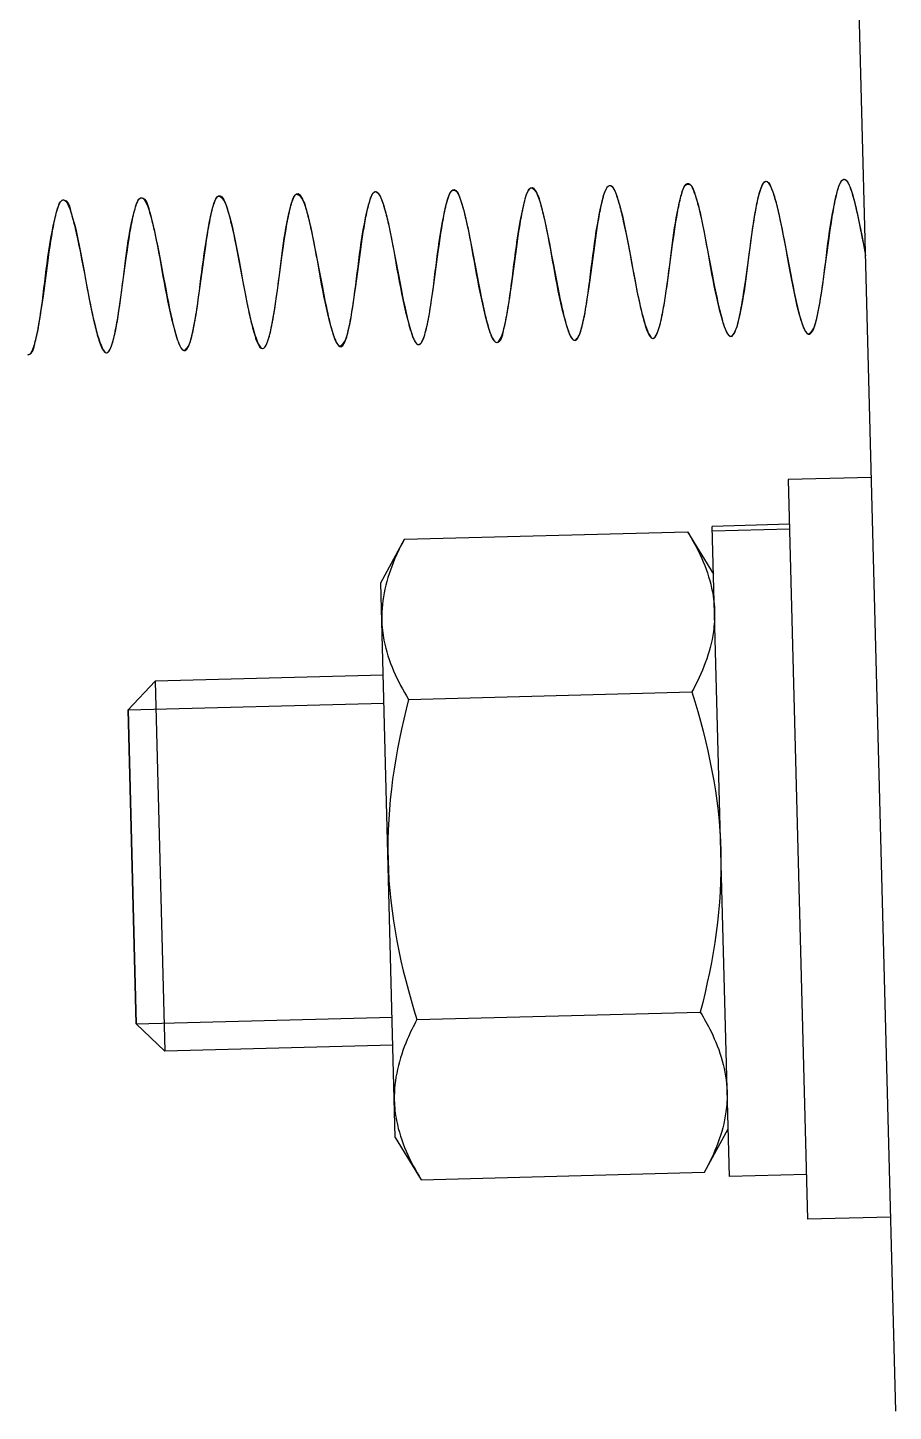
# Model space of a CAD drawing. Extents: x 59521 to 184406, y -1257 to 56672.
# Drawn here: x 86244.51 to 86272.59, y 15606.2 to 15651.09 of the extents above; entities that cross this region are included whole.
import ezdxf

# ---------------------------------------------------------------- set-up
doc = ezdxf.new("R2010")
doc.units = 0
doc.header["$MEASUREMENT"] = 0
doc.layers.get('0').update_dxf_attribs({"linetype": 'CONTINUOUS'})
doc.layers.add('00_BUW_DATUM', color=7, linetype='CONTINUOUS')

# ---------------------------------------------------------------- blocks, each defined once
blk = doc.blocks.new('rt666')
at = {"color": 87, "linetype": 'Continuous'}
for p, q in [((-819.314, 3.673), (-822.586, 128.631)), ((-828.685, 43.37), (-828.667, 43.395)), ((-830.702, 42.289), (-830.668, 42.134)), ((-829, 42.055), (-828.976, 42.207)), ((-828.184, 42.424), (-828.154, 42.287)), ((-828.154, 42.287), (-828.124, 42.148)), ((-826.469, 42.111), (-826.446, 42.264)), ((-825.64, 42.437), (-825.606, 42.284)), ((-825.606, 42.284), (-825.573, 42.126)), ((-823.95, 42.093), (-823.925, 42.256)), ((-823.103, 42.482), (-823.072, 42.339)), ((-823.072, 42.339), (-823.041, 42.192)), ((-821.415, 42.176), (-821.39, 42.341)), ((-820.57, 42.546), (-820.535, 42.385)), ((-820.535, 42.385), (-820.5, 42.218)), ((-820.5, 42.218), (-820.465, 42.044)), ((-845.88, 41.817), (-845.846, 41.655)), ((-843.337, 41.835), (-843.303, 41.672)), ((-840.791, 41.84), (-840.753, 41.653)), ((-839.15, 41.659), (-839.122, 41.841)), ((-838.246, 41.843), (-838.212, 41.679)), ((-836.645, 41.538), (-836.611, 41.772)), ((-836.611, 41.772), (-836.588, 41.923)), ((-835.773, 42.186), (-835.739, 42.03)), ((-835.739, 42.03), (-835.705, 41.869)), ((-835.705, 41.869), (-835.671, 41.702)), ((-834.095, 41.728), (-834.069, 41.896)), ((-833.226, 42.186), (-833.19, 42.021)), ((-833.19, 42.021), (-833.155, 41.852)), ((-833.155, 41.852), (-833.12, 41.676)), ((-831.586, 41.628), (-831.562, 41.792)), ((-831.562, 41.792), (-831.538, 41.953)), ((-831.538, 41.953), (-831.514, 42.112)), ((-830.668, 42.134), (-830.634, 41.975)), ((-830.634, 41.975), (-830.601, 41.811)), ((-830.601, 41.811), (-830.551, 41.556)), ((-829.047, 41.74), (-829.024, 41.9)), ((-829.024, 41.9), (-829, 42.055)), ((-828.124, 42.148), (-828.095, 42.007)), ((-828.095, 42.007), (-828.066, 41.864)), ((-828.066, 41.864), (-828.022, 41.642)), ((-826.554, 41.525), (-826.517, 41.787)), ((-826.517, 41.787), (-826.493, 41.952)), ((-826.493, 41.952), (-826.469, 42.111)), ((-825.573, 42.126), (-825.541, 41.965)), ((-825.541, 41.965), (-825.508, 41.799)), ((-825.508, 41.799), (-825.441, 41.454)), ((-824.011, 41.668), (-823.974, 41.927)), ((-823.974, 41.927), (-823.95, 42.093)), ((-823.041, 42.192), (-823.01, 42.042)), ((-821.478, 41.737), (-821.441, 42.003)), ((-821.441, 42.003), (-821.415, 42.176)), ((-820.465, 42.044), (-820.412, 41.773)), ((-820.412, 41.773), (-820.357, 41.487)), ((-846.773, 41.286), (-846.747, 41.463)), ((-846.747, 41.463), (-846.721, 41.634)), ((-845.846, 41.655), (-845.811, 41.486)), ((-845.811, 41.486), (-845.776, 41.311)), ((-845.776, 41.311), (-845.724, 41.046)), ((-844.279, 41.082), (-844.24, 41.357)), ((-844.24, 41.357), (-844.214, 41.538)), ((-844.214, 41.538), (-844.187, 41.714)), ((-843.303, 41.672), (-843.268, 41.503)), ((-843.268, 41.503), (-843.234, 41.329)), ((-843.234, 41.329), (-843.181, 41.056)), ((-841.741, 41.183), (-841.7, 41.476)), ((-841.7, 41.476), (-841.672, 41.663)), ((-840.753, 41.653), (-840.714, 41.462)), ((-840.714, 41.462), (-840.658, 41.173)), ((-839.217, 41.19), (-839.177, 41.474)), ((-839.177, 41.474), (-839.15, 41.659)), ((-838.212, 41.679), (-838.178, 41.51)), ((-838.178, 41.51), (-838.127, 41.248)), ((-836.679, 41.294), (-836.645, 41.538)), ((-835.671, 41.702), (-835.618, 41.434)), ((-835.618, 41.434), (-835.543, 41.044)), ((-834.157, 41.288), (-834.12, 41.556)), ((-834.12, 41.556), (-834.095, 41.728)), ((-833.12, 41.676), (-833.067, 41.404)), ((-831.773, 40.264), (-831.622, 41.373)), ((-831.622, 41.373), (-831.586, 41.628)), ((-830.551, 41.556), (-830.479, 41.184)), ((-829.232, 40.384), (-829.081, 41.494)), ((-829.081, 41.494), (-829.047, 41.74)), ((-828.022, 41.642), (-827.948, 41.255)), ((-826.701, 40.446), (-826.554, 41.525)), ((-825.441, 41.454), (-825.273, 40.568)), ((-824.185, 40.393), (-824.011, 41.668)), ((-821.647, 40.503), (-821.478, 41.737)), ((-820.357, 41.487), (-820.295, 41.161)), ((-846.967, 39.866), (-846.812, 41.008)), ((-846.812, 41.008), (-846.773, 41.286)), ((-844.429, 39.979), (-844.279, 41.082)), ((-841.91, 39.944), (-841.741, 41.183)), ((-840.658, 41.173), (-840.485, 40.26)), ((-839.373, 40.041), (-839.217, 41.19)), ((-836.831, 40.179), (-836.679, 41.294)), ((-835.543, 41.044), (-835.449, 40.546)), ((-834.3, 40.234), (-834.157, 41.288)), ((-835.449, 40.546), (-835.362, 40.093)), ((-826.737, 40.191), (-826.701, 40.446)), ((-825.273, 40.568), (-825.213, 40.257)), ((-822.723, 40.543), (-822.686, 40.355)), ((-821.687, 40.218), (-821.647, 40.503)), ((-845.536, 40.053), (-845.478, 39.753)), ((-844.466, 39.717), (-844.429, 39.979)), ((-843.008, 40.141), (-842.948, 39.833)), ((-840.485, 40.26), (-840.422, 39.932)), ((-839.411, 39.775), (-839.373, 40.041)), ((-837.927, 40.192), (-837.87, 39.899)), ((-836.869, 39.91), (-836.831, 40.179)), ((-835.362, 40.093), (-835.313, 39.84)), ((-834.342, 39.936), (-834.3, 40.234)), ((-832.852, 40.275), (-832.798, 39.997)), ((-832.798, 39.997), (-832.762, 39.817)), ((-831.839, 39.802), (-831.812, 39.983)), ((-831.812, 39.983), (-831.773, 40.264)), ((-830.323, 40.356), (-830.269, 40.077)), ((-830.269, 40.077), (-830.233, 39.901)), ((-829.304, 39.886), (-829.275, 40.083)), ((-829.275, 40.083), (-829.232, 40.384)), ((-827.775, 40.344), (-827.725, 40.088)), ((-827.725, 40.088), (-827.691, 39.919)), ((-826.786, 39.864), (-826.761, 40.026)), ((-826.761, 40.026), (-826.737, 40.191)), ((-825.153, 39.962), (-825.114, 39.775)), ((-824.242, 40.002), (-824.214, 40.194)), ((-824.214, 40.194), (-824.185, 40.393)), ((-822.686, 40.355), (-822.648, 40.164)), ((-822.648, 40.164), (-822.609, 39.97)), ((-822.609, 39.97), (-822.568, 39.777)), ((-821.714, 40.036), (-821.687, 40.218)), ((-847.036, 39.395), (-847.008, 39.578)), ((-847.008, 39.578), (-846.967, 39.866)), ((-845.478, 39.753), (-845.435, 39.536)), ((-845.435, 39.536), (-845.406, 39.396)), ((-844.515, 39.385), (-844.49, 39.548)), ((-844.49, 39.548), (-844.466, 39.717)), ((-842.948, 39.833), (-842.909, 39.636)), ((-842.909, 39.636), (-842.87, 39.445)), ((-841.971, 39.528), (-841.94, 39.731)), ((-841.94, 39.731), (-841.91, 39.944)), ((-840.422, 39.932), (-840.375, 39.696)), ((-840.375, 39.696), (-840.344, 39.544)), ((-840.344, 39.544), (-840.313, 39.397)), ((-839.462, 39.439), (-839.436, 39.605)), ((-839.436, 39.605), (-839.411, 39.775)), ((-837.87, 39.899), (-837.833, 39.713)), ((-837.833, 39.713), (-837.796, 39.536)), ((-837.796, 39.536), (-837.76, 39.368)), ((-836.919, 39.571), (-836.894, 39.738)), ((-836.894, 39.738), (-836.869, 39.91)), ((-835.313, 39.84), (-835.279, 39.676)), ((-835.279, 39.676), (-835.246, 39.518)), ((-835.246, 39.518), (-835.214, 39.368)), ((-834.371, 39.74), (-834.342, 39.936)), ((-832.762, 39.817), (-832.726, 39.642)), ((-832.726, 39.642), (-832.69, 39.476)), ((-830.233, 39.901), (-830.198, 39.731)), ((-830.198, 39.731), (-830.163, 39.566)), ((-827.691, 39.919), (-827.656, 39.753)), ((-827.656, 39.753), (-827.621, 39.591)), ((-826.81, 39.71), (-826.786, 39.864)), ((-845.406, 39.396), (-845.377, 39.258)), ((-845.377, 39.258), (-845.347, 39.121)), ((-842.87, 39.445), (-842.831, 39.261)), ((-832.307, 38.365), (-832.289, 38.355)), ((-835.944, 27.552), (-843.342, 27.358)), ((-844.218, 26.435), (-835.921, 26.652)), ((-843.951, 16.239), (-844.218, 26.435)), ((-843.951, 16.239), (-835.654, 16.456)), ((-835.63, 15.556), (-843.028, 15.362))]:
    blk.add_line(p, q, dxfattribs=at)
for points in [[(-823.925, 42.256), (-823.899, 42.414), (-823.887, 42.491), (-823.874, 42.567), (-823.86, 42.642), (-823.847, 42.715), (-823.833, 42.786), (-823.82, 42.856), (-823.806, 42.924), (-823.791, 42.99), (-823.776, 43.056), (-823.76, 43.12), (-823.743, 43.184), (-823.726, 43.246), (-823.707, 43.304), (-823.688, 43.361), (-823.666, 43.415), (-823.641, 43.469), (-823.609, 43.52), (-823.572, 43.559), (-823.526, 43.577), (-823.478, 43.561), (-823.439, 43.523), (-823.405, 43.473), (-823.377, 43.42), (-823.353, 43.368), (-823.332, 43.316), (-823.312, 43.263), (-823.292, 43.204), (-823.272, 43.142), (-823.252, 43.079), (-823.234, 43.016), (-823.216, 42.952), (-823.199, 42.887), (-823.183, 42.822), (-823.166, 42.756), (-823.15, 42.69), (-823.134, 42.622), (-823.119, 42.553), (-823.103, 42.482)], [(-821.39, 42.341), (-821.365, 42.497), (-821.352, 42.573), (-821.339, 42.649), (-821.325, 42.726), (-821.311, 42.803), (-821.295, 42.881), (-821.279, 42.96), (-821.262, 43.039), (-821.244, 43.118), (-821.225, 43.197), (-821.204, 43.274), (-821.182, 43.347), (-821.159, 43.418), (-821.133, 43.484), (-821.102, 43.547)], [(-821.102, 43.547), (-821.067, 43.599), (-821.025, 43.634), (-820.977, 43.641), (-820.93, 43.614), (-820.892, 43.569), (-820.858, 43.514), (-820.828, 43.451), (-820.801, 43.386), (-820.776, 43.32), (-820.753, 43.253), (-820.733, 43.188), (-820.714, 43.123)], [(-841.318, 43.076), (-841.28, 43.105), (-841.23, 43.108), (-841.182, 43.076), (-841.145, 43.03), (-841.114, 42.975), (-841.086, 42.916), (-841.06, 42.854), (-841.036, 42.789), (-841.014, 42.723), (-840.992, 42.655), (-840.972, 42.585), (-840.951, 42.512), (-840.931, 42.436), (-840.911, 42.358), (-840.891, 42.277), (-840.871, 42.194), (-840.851, 42.109), (-840.831, 42.021), (-840.811, 41.931), (-840.791, 41.84)], [(-839.122, 41.841), (-839.094, 42.019), (-839.08, 42.106), (-839.065, 42.191), (-839.05, 42.275), (-839.034, 42.357), (-839.019, 42.437), (-839.003, 42.514), (-838.986, 42.59), (-838.97, 42.662), (-838.952, 42.732), (-838.934, 42.799), (-838.916, 42.863), (-838.897, 42.922), (-838.876, 42.98), (-838.853, 43.035), (-838.826, 43.089), (-838.792, 43.137)], [(-838.792, 43.137), (-838.752, 43.17), (-838.704, 43.176), (-838.657, 43.148), (-838.62, 43.104), (-838.588, 43.052), (-838.56, 42.998), (-838.537, 42.943), (-838.515, 42.888), (-838.495, 42.832), (-838.475, 42.771), (-838.455, 42.707), (-838.436, 42.642), (-838.417, 42.576), (-838.4, 42.51), (-838.382, 42.442), (-838.365, 42.373), (-838.348, 42.302), (-838.331, 42.229), (-838.314, 42.155), (-838.297, 42.079)], [(-836.588, 41.923), (-836.564, 42.071), (-836.552, 42.144), (-836.539, 42.216), (-836.527, 42.288), (-836.514, 42.358), (-836.501, 42.427), (-836.488, 42.494), (-836.475, 42.56), (-836.461, 42.624), (-836.447, 42.687), (-836.432, 42.75), (-836.416, 42.812), (-836.399, 42.873), (-836.381, 42.933), (-836.363, 42.991), (-836.344, 43.043), (-836.322, 43.095), (-836.297, 43.146), (-836.267, 43.193), (-836.234, 43.227)], [(-836.234, 43.227), (-836.227, 43.232), (-836.184, 43.245), (-836.141, 43.229), (-836.101, 43.189), (-836.069, 43.141), (-836.041, 43.09), (-836.017, 43.038), (-835.995, 42.986), (-835.975, 42.931), (-835.955, 42.875), (-835.935, 42.814), (-835.916, 42.751), (-835.897, 42.687), (-835.879, 42.621), (-835.861, 42.552), (-835.843, 42.482), (-835.825, 42.41), (-835.808, 42.337), (-835.79, 42.262), (-835.773, 42.186)], [(-834.069, 41.896), (-834.044, 42.06), (-834.031, 42.142), (-834.017, 42.222), (-834.003, 42.301), (-833.989, 42.38), (-833.975, 42.458), (-833.96, 42.535), (-833.945, 42.61), (-833.93, 42.683), (-833.914, 42.754), (-833.897, 42.824), (-833.88, 42.894), (-833.861, 42.963), (-833.84, 43.03), (-833.817, 43.096), (-833.793, 43.156), (-833.765, 43.213), (-833.74, 43.251)], [(-833.74, 43.251), (-833.729, 43.265), (-833.688, 43.301), (-833.638, 43.308), (-833.59, 43.279), (-833.551, 43.234), (-833.519, 43.18), (-833.492, 43.124), (-833.468, 43.067), (-833.445, 43.005), (-833.422, 42.94), (-833.401, 42.872), (-833.38, 42.802), (-833.359, 42.73), (-833.339, 42.657), (-833.319, 42.581), (-833.3, 42.504), (-833.281, 42.426), (-833.262, 42.347), (-833.244, 42.267), (-833.226, 42.186)], [(-831.514, 42.112), (-831.488, 42.27), (-831.474, 42.348), (-831.461, 42.426), (-831.446, 42.503), (-831.432, 42.58), (-831.417, 42.656), (-831.401, 42.731), (-831.385, 42.804), (-831.369, 42.874), (-831.352, 42.944), (-831.333, 43.012), (-831.313, 43.079), (-831.291, 43.146), (-831.266, 43.21), (-831.238, 43.268), (-831.205, 43.32), (-831.182, 43.347)], [(-831.182, 43.347), (-831.162, 43.362), (-831.116, 43.375), (-831.071, 43.357), (-831.031, 43.316), (-830.997, 43.265), (-830.969, 43.211), (-830.944, 43.153), (-830.922, 43.097), (-830.902, 43.041), (-830.883, 42.984), (-830.864, 42.923), (-830.844, 42.859), (-830.826, 42.793), (-830.807, 42.725), (-830.789, 42.656), (-830.771, 42.585), (-830.754, 42.513), (-830.736, 42.44), (-830.719, 42.365), (-830.702, 42.289)], [(-828.976, 42.207), (-828.952, 42.357), (-828.939, 42.432), (-828.926, 42.507), (-828.912, 42.581), (-828.898, 42.655), (-828.884, 42.728), (-828.868, 42.801), (-828.853, 42.872), (-828.836, 42.942), (-828.819, 43.009), (-828.802, 43.074), (-828.783, 43.137), (-828.762, 43.2), (-828.739, 43.261), (-828.713, 43.32), (-828.685, 43.37)], [(-828.667, 43.395), (-828.646, 43.419), (-828.604, 43.443), (-828.561, 43.437), (-828.519, 43.406), (-828.486, 43.363), (-828.458, 43.316), (-828.434, 43.268), (-828.413, 43.219), (-828.391, 43.165), (-828.37, 43.108), (-828.35, 43.05), (-828.331, 42.991), (-828.314, 42.932), (-828.296, 42.872), (-828.279, 42.811), (-828.263, 42.75), (-828.247, 42.687), (-828.231, 42.623), (-828.215, 42.557), (-828.2, 42.491), (-828.184, 42.424)], [(-826.446, 42.264), (-826.421, 42.412), (-826.409, 42.484), (-826.397, 42.555), (-826.384, 42.625), (-826.371, 42.694), (-826.358, 42.762), (-826.344, 42.83), (-826.33, 42.896), (-826.315, 42.962), (-826.299, 43.027), (-826.283, 43.09), (-826.267, 43.151), (-826.249, 43.209), (-826.231, 43.265), (-826.21, 43.321), (-826.186, 43.376), (-826.158, 43.429), (-826.148, 43.445)], [(-826.148, 43.445), (-826.122, 43.477), (-826.082, 43.505), (-826.038, 43.508), (-825.994, 43.481), (-825.956, 43.436), (-825.923, 43.381), (-825.895, 43.323), (-825.871, 43.266), (-825.85, 43.211), (-825.831, 43.158), (-825.814, 43.106), (-825.797, 43.052), (-825.779, 42.992), (-825.76, 42.927), (-825.743, 42.862), (-825.725, 42.795), (-825.708, 42.726), (-825.691, 42.657), (-825.674, 42.585), (-825.657, 42.512), (-825.64, 42.437)], [(-820.714, 43.123), (-820.695, 43.059), (-820.678, 42.994), (-820.66, 42.924), (-820.642, 42.852), (-820.624, 42.778), (-820.606, 42.702), (-820.588, 42.624), (-820.57, 42.546)], [(-846.721, 41.634), (-846.695, 41.799), (-846.681, 41.88), (-846.668, 41.959), (-846.654, 42.038), (-846.64, 42.115), (-846.626, 42.191), (-846.611, 42.264), (-846.596, 42.334), (-846.581, 42.403), (-846.565, 42.471), (-846.548, 42.539), (-846.53, 42.607), (-846.51, 42.674), (-846.488, 42.739), (-846.464, 42.802), (-846.438, 42.859), (-846.407, 42.912), (-846.368, 42.957), (-846.353, 42.968)], [(-846.353, 42.968), (-846.325, 42.978), (-846.279, 42.969), (-846.236, 42.931), (-846.202, 42.884), (-846.173, 42.831), (-846.146, 42.772), (-846.121, 42.712), (-846.098, 42.649), (-846.077, 42.585), (-846.057, 42.521), (-846.038, 42.458), (-846.019, 42.393), (-846.002, 42.328), (-845.984, 42.26), (-845.966, 42.191), (-845.949, 42.119), (-845.931, 42.046), (-845.914, 41.971), (-845.897, 41.895), (-845.88, 41.817)], [(-844.187, 41.714), (-844.159, 41.883), (-844.146, 41.965), (-844.132, 42.046), (-844.118, 42.124), (-844.103, 42.201), (-844.089, 42.277), (-844.074, 42.351), (-844.059, 42.421), (-844.043, 42.49), (-844.028, 42.555), (-844.011, 42.621), (-843.993, 42.687), (-843.973, 42.753), (-843.951, 42.819), (-843.926, 42.883), (-843.899, 42.942), (-843.866, 42.993), (-843.822, 43.034), (-843.812, 43.039)], [(-843.812, 43.039), (-843.776, 43.044), (-843.732, 43.025), (-843.693, 42.984), (-843.66, 42.934), (-843.632, 42.88), (-843.606, 42.822), (-843.582, 42.761), (-843.56, 42.697), (-843.538, 42.632), (-843.518, 42.566), (-843.498, 42.499), (-843.479, 42.432), (-843.461, 42.364), (-843.443, 42.293), (-843.425, 42.221), (-843.407, 42.146), (-843.39, 42.07), (-843.372, 41.993), (-843.354, 41.914), (-843.337, 41.835)], [(-841.672, 41.663), (-841.644, 41.844), (-841.629, 41.932), (-841.615, 42.019), (-841.601, 42.103), (-841.586, 42.186), (-841.571, 42.266), (-841.556, 42.344), (-841.541, 42.421), (-841.525, 42.495), (-841.508, 42.568), (-841.492, 42.637), (-841.475, 42.702), (-841.458, 42.766), (-841.438, 42.83), (-841.416, 42.894), (-841.39, 42.958), (-841.36, 43.018), (-841.322, 43.071), (-841.318, 43.076)], [(-838.297, 42.079), (-838.263, 41.923), (-838.246, 41.843)], [(-823.01, 42.042), (-822.965, 41.812), (-822.949, 41.733)], [(-833.067, 41.404), (-832.96, 40.843), (-832.852, 40.275)], [(-822.949, 41.733), (-822.841, 41.163), (-822.723, 40.543)], [(-845.724, 41.046), (-845.626, 40.529), (-845.61, 40.447), (-845.536, 40.053)], [(-843.181, 41.056), (-843.087, 40.561), (-843.008, 40.141)], [(-838.127, 41.248), (-838.021, 40.688), (-837.927, 40.192)], [(-830.479, 41.184), (-830.42, 40.871), (-830.323, 40.356)], [(-827.948, 41.255), (-827.887, 40.932), (-827.775, 40.344)], [(-825.213, 40.257), (-825.193, 40.156), (-825.153, 39.962)], [(-824.719, 38.569), (-824.678, 38.547), (-824.628, 38.556), (-824.587, 38.594), (-824.552, 38.648), (-824.523, 38.707), (-824.499, 38.768), (-824.476, 38.834), (-824.455, 38.902), (-824.436, 38.971), (-824.419, 39.04), (-824.402, 39.109), (-824.386, 39.18), (-824.371, 39.253), (-824.356, 39.327), (-824.341, 39.405), (-824.327, 39.484), (-824.312, 39.565), (-824.298, 39.647), (-824.284, 39.732), (-824.27, 39.82), (-824.242, 40.002)], [(-822.199, 38.646), (-822.152, 38.615), (-822.1, 38.62), (-822.056, 38.656), (-822.019, 38.712), (-821.989, 38.774), (-821.963, 38.839), (-821.94, 38.908), (-821.919, 38.98), (-821.899, 39.053), (-821.881, 39.127), (-821.863, 39.205), (-821.846, 39.284), (-821.829, 39.365), (-821.813, 39.446), (-821.798, 39.528), (-821.783, 39.611), (-821.769, 39.694), (-821.755, 39.778), (-821.741, 39.863), (-821.714, 40.036)], [(-842.454, 38.112), (-842.414, 38.087), (-842.363, 38.088), (-842.315, 38.127), (-842.279, 38.18), (-842.251, 38.239), (-842.226, 38.301), (-842.205, 38.363), (-842.184, 38.432), (-842.165, 38.502), (-842.146, 38.574), (-842.129, 38.648), (-842.112, 38.725), (-842.095, 38.805), (-842.079, 38.888), (-842.063, 38.973), (-842.047, 39.06), (-842.031, 39.149), (-842.016, 39.241), (-842.001, 39.334), (-841.971, 39.528)], [(-837.397, 38.253), (-837.346, 38.219), (-837.299, 38.22), (-837.254, 38.254), (-837.219, 38.304), (-837.19, 38.363), (-837.164, 38.427), (-837.141, 38.492), (-837.122, 38.555), (-837.105, 38.616), (-837.089, 38.677), (-837.074, 38.738), (-837.058, 38.805), (-837.043, 38.874), (-837.028, 38.947), (-837.013, 39.021), (-836.999, 39.096), (-836.985, 39.172), (-836.972, 39.249), (-836.958, 39.328), (-836.945, 39.408), (-836.919, 39.571)], [(-834.874, 38.329), (-834.865, 38.318), (-834.822, 38.287), (-834.774, 38.284), (-834.729, 38.314), (-834.694, 38.359), (-834.665, 38.413), (-834.64, 38.471), (-834.617, 38.531), (-834.597, 38.594), (-834.579, 38.658), (-834.56, 38.726), (-834.543, 38.798), (-834.526, 38.871), (-834.509, 38.947), (-834.493, 39.026), (-834.477, 39.108), (-834.462, 39.191), (-834.446, 39.277), (-834.431, 39.366), (-834.416, 39.456), (-834.401, 39.549), (-834.371, 39.74)], [(-832.289, 38.355), (-832.245, 38.349), (-832.203, 38.373), (-832.165, 38.419), (-832.136, 38.472), (-832.11, 38.531), (-832.086, 38.595), (-832.065, 38.661), (-832.045, 38.729), (-832.027, 38.798), (-832.01, 38.866), (-831.994, 38.935), (-831.979, 39.004), (-831.965, 39.075), (-831.95, 39.149), (-831.935, 39.225), (-831.921, 39.303), (-831.907, 39.381), (-831.893, 39.462), (-831.88, 39.544), (-831.866, 39.628), (-831.839, 39.802)], [(-830.163, 39.566), (-830.145, 39.486), (-830.127, 39.406), (-830.109, 39.327), (-830.09, 39.25), (-830.072, 39.174), (-830.053, 39.1), (-830.034, 39.03), (-830.015, 38.963), (-829.996, 38.897), (-829.976, 38.831), (-829.954, 38.764), (-829.93, 38.698), (-829.904, 38.632), (-829.875, 38.569), (-829.844, 38.511), (-829.807, 38.461), (-829.785, 38.438)], [(-829.785, 38.438), (-829.761, 38.422), (-829.713, 38.415), (-829.671, 38.439), (-829.633, 38.485), (-829.604, 38.538), (-829.579, 38.595), (-829.558, 38.651), (-829.539, 38.708), (-829.521, 38.769), (-829.503, 38.833), (-829.486, 38.899), (-829.469, 38.968), (-829.453, 39.039), (-829.438, 39.112), (-829.423, 39.187), (-829.407, 39.265), (-829.392, 39.346), (-829.378, 39.429), (-829.363, 39.515), (-829.348, 39.604), (-829.333, 39.696), (-829.304, 39.886)], [(-827.621, 39.591), (-827.604, 39.513), (-827.586, 39.436), (-827.569, 39.362), (-827.551, 39.289), (-827.533, 39.217), (-827.515, 39.147), (-827.497, 39.079), (-827.479, 39.015), (-827.46, 38.953), (-827.442, 38.894), (-827.422, 38.835), (-827.401, 38.774), (-827.377, 38.713), (-827.351, 38.652), (-827.321, 38.594), (-827.287, 38.541), (-827.248, 38.5), (-827.201, 38.48), (-827.155, 38.494), (-827.117, 38.532), (-827.084, 38.583), (-827.056, 38.641), (-827.031, 38.701), (-827.009, 38.765), (-826.989, 38.831), (-826.97, 38.901), (-826.951, 38.972), (-826.934, 39.045), (-826.918, 39.119), (-826.902, 39.193), (-826.887, 39.267), (-826.873, 39.341), (-826.86, 39.415), (-826.847, 39.488), (-826.834, 39.562), (-826.81, 39.71)], [(-825.114, 39.775), (-825.095, 39.684), (-825.075, 39.595), (-825.055, 39.508), (-825.035, 39.423), (-825.015, 39.341), (-824.995, 39.26), (-824.974, 39.18), (-824.953, 39.103), (-824.932, 39.031), (-824.91, 38.962), (-824.889, 38.899), (-824.867, 38.835), (-824.84, 38.768), (-824.809, 38.7), (-824.772, 38.634), (-824.73, 38.579), (-824.719, 38.569)], [(-822.568, 39.777), (-822.547, 39.682), (-822.525, 39.587), (-822.503, 39.494), (-822.482, 39.404), (-822.46, 39.317), (-822.437, 39.232), (-822.414, 39.149), (-822.391, 39.069), (-822.365, 38.989), (-822.339, 38.913), (-822.311, 38.841), (-822.28, 38.772), (-822.245, 38.706), (-822.199, 38.646)], [(-847.481, 37.956), (-847.455, 37.951), (-847.408, 37.969), (-847.366, 38.015), (-847.333, 38.07), (-847.306, 38.129), (-847.284, 38.187), (-847.265, 38.245), (-847.247, 38.305), (-847.23, 38.367), (-847.212, 38.435), (-847.196, 38.505), (-847.18, 38.577), (-847.164, 38.651), (-847.149, 38.727), (-847.134, 38.805), (-847.119, 38.884), (-847.105, 38.966), (-847.091, 39.049), (-847.077, 39.133), (-847.063, 39.219), (-847.036, 39.395)], [(-845.347, 39.121), (-845.332, 39.054), (-845.317, 38.986), (-845.301, 38.919), (-845.285, 38.853), (-845.269, 38.787), (-845.253, 38.722), (-845.236, 38.658), (-845.219, 38.596), (-845.201, 38.535), (-845.183, 38.476), (-845.165, 38.418), (-845.146, 38.361), (-845.125, 38.304), (-845.103, 38.248), (-845.079, 38.194), (-845.054, 38.143), (-845.026, 38.095), (-844.992, 38.053), (-844.954, 38.023), (-844.91, 38.016), (-844.867, 38.039), (-844.832, 38.081), (-844.802, 38.132), (-844.777, 38.187), (-844.756, 38.243), (-844.736, 38.3), (-844.718, 38.358), (-844.701, 38.421), (-844.684, 38.487), (-844.667, 38.554), (-844.652, 38.623), (-844.636, 38.694), (-844.622, 38.766), (-844.607, 38.84), (-844.593, 38.915), (-844.58, 38.991), (-844.566, 39.068), (-844.553, 39.146), (-844.54, 39.225), (-844.515, 39.385)], [(-842.831, 39.261), (-842.811, 39.173), (-842.792, 39.086), (-842.772, 39), (-842.752, 38.917), (-842.731, 38.834), (-842.71, 38.753), (-842.689, 38.672), (-842.667, 38.594), (-842.644, 38.519), (-842.621, 38.446), (-842.596, 38.377), (-842.569, 38.307), (-842.539, 38.24), (-842.504, 38.176), (-842.461, 38.119), (-842.454, 38.112)], [(-840.313, 39.397), (-840.298, 39.324), (-840.266, 39.181)], [(-840.266, 39.181), (-840.25, 39.11), (-840.233, 39.038), (-840.216, 38.967), (-840.198, 38.896), (-840.18, 38.825), (-840.161, 38.755), (-840.142, 38.686), (-840.122, 38.618), (-840.101, 38.551), (-840.08, 38.487), (-840.059, 38.428), (-840.035, 38.37), (-840.009, 38.311), (-839.979, 38.254), (-839.943, 38.201), (-839.903, 38.163), (-839.856, 38.148), (-839.81, 38.166), (-839.773, 38.205), (-839.741, 38.257), (-839.714, 38.315), (-839.691, 38.374), (-839.671, 38.435), (-839.652, 38.495), (-839.636, 38.555), (-839.62, 38.617), (-839.603, 38.684), (-839.588, 38.753), (-839.572, 38.823), (-839.558, 38.896), (-839.543, 38.969), (-839.529, 39.044), (-839.515, 39.12), (-839.502, 39.198), (-839.488, 39.277), (-839.462, 39.439)], [(-837.76, 39.368), (-837.742, 39.286), (-837.724, 39.205), (-837.706, 39.127), (-837.688, 39.05), (-837.669, 38.975), (-837.65, 38.902), (-837.631, 38.829), (-837.611, 38.756), (-837.59, 38.684), (-837.567, 38.613), (-837.544, 38.545), (-837.521, 38.481), (-837.495, 38.419), (-837.468, 38.36), (-837.435, 38.303), (-837.397, 38.253)], [(-835.214, 39.368), (-835.197, 39.295), (-835.18, 39.222), (-835.163, 39.148), (-835.145, 39.074), (-835.126, 38.999), (-835.106, 38.924), (-835.085, 38.848), (-835.063, 38.773), (-835.04, 38.698), (-835.016, 38.625), (-834.991, 38.555), (-834.964, 38.488), (-834.936, 38.426), (-834.903, 38.369), (-834.874, 38.329)], [(-832.69, 39.476), (-832.672, 39.396), (-832.654, 39.317), (-832.636, 39.239), (-832.618, 39.163), (-832.599, 39.089), (-832.581, 39.017), (-832.562, 38.948), (-832.543, 38.88), (-832.523, 38.812), (-832.502, 38.745), (-832.479, 38.677), (-832.455, 38.612), (-832.429, 38.549), (-832.401, 38.49), (-832.37, 38.435), (-832.334, 38.388), (-832.307, 38.365)]]:
    blk.add_lwpolyline(points, dxfattribs=at)
for centre, radius, start, end in [((-820.66, 43.299), 0.507, 150.4515, 151.4246), ((-825.879, 43.261), 0.325, 144.0231, 146.4805), ((-841.175, 42.939), 0.198, 135.2533, 139.2089), ((-822.059, 38.788), 0.199, 224.1731, 226.2455), ((-837.234, 38.409), 0.225, 222.5046, 224.6063), ((-834.673, 38.501), 0.264, 218.4518, 221.8927), ((-842.331, 38.245), 0.181, 226.1647, 228.2743)]:
    blk.add_arc(centre, radius, start, end, dxfattribs=at)
for points, knots in [([(-824.418, 39.041), (-824.192, 39.958), (-824.136, 41.073), (-823.551, 44.54), (-822.787, 41.107), (-822.668, 39.999), (-822.398, 39.092)], [0, 0, 0, 0, 0.306135, 0.499924, 0.693627, 1, 1, 1, 1]), ([(-821.101, 43.549), (-821.079, 43.587), (-821.02, 43.676), (-820.867, 43.573), (-820.797, 43.371), (-820.735, 43.2), (-820.705, 43.094)], [0, 0, 0, 0, 0.168247, 0.306774, 0.577015, 1, 1, 1, 1]), ([(-841.315, 43.079), (-841.24, 43.155), (-841.031, 42.853), (-841.006, 42.7), (-840.98, 42.612)], [0, 0, 0, 0, 0.541166, 1, 1, 1, 1]), ([(-838.96, 42.701), (-838.948, 42.751), (-838.906, 42.9), (-838.86, 43.058), (-838.792, 43.137)], [0, 0, 0, 0, 0.332936, 1, 1, 1, 1]), ([(-838.792, 43.137), (-838.721, 43.219), (-838.489, 42.915), (-838.469, 42.757), (-838.442, 42.665)], [0, 0, 0, 0, 0.532461, 1, 1, 1, 1]), ([(-836.424, 42.783), (-836.41, 42.838), (-836.364, 42.989), (-836.318, 43.165), (-836.233, 43.228)], [0, 0, 0, 0, 0.350013, 1, 1, 1, 1]), ([(-836.233, 43.228), (-836.152, 43.29), (-835.99, 43.01), (-835.953, 42.871), (-835.93, 42.796)], [0, 0, 0, 0, 0.565675, 1, 1, 1, 1]), ([(-833.907, 42.783), (-833.895, 42.836), (-833.853, 42.996), (-833.806, 43.162), (-833.74, 43.252)], [0, 0, 0, 0, 0.329671, 1, 1, 1, 1]), ([(-833.74, 43.252), (-833.707, 43.297), (-833.532, 43.287), (-833.478, 43.066), (-833.419, 42.932), (-833.392, 42.845)], [0, 0, 0, 0, 0.270633, 0.55993, 1, 1, 1, 1]), ([(-831.371, 42.867), (-831.357, 42.925), (-831.311, 43.088), (-831.264, 43.27), (-831.181, 43.347)], [0, 0, 0, 0, 0.347736, 1, 1, 1, 1]), ([(-831.181, 43.347), (-831.105, 43.419), (-830.907, 43.128), (-830.88, 42.979), (-830.855, 42.894)], [0, 0, 0, 0, 0.544708, 1, 1, 1, 1]), ([(-828.685, 43.37), (-828.682, 43.375), (-828.676, 43.384), (-828.67, 43.392), (-828.667, 43.396)], [0, 0, 0, 0, 0.517036, 1, 1, 1, 1]), ([(-828.667, 43.396), (-828.647, 43.421), (-828.546, 43.484), (-828.403, 43.223), (-828.354, 43.069), (-828.317, 42.945)], [0, 0, 0, 0, 0.142787, 0.423702, 1, 1, 1, 1]), ([(-826.142, 43.452), (-826.108, 43.5), (-825.921, 43.472), (-825.873, 43.238), (-825.808, 43.091), (-825.78, 42.997)], [0, 0, 0, 0, 0.262345, 0.556852, 1, 1, 1, 1]), ([(-821.882, 39.122), (-821.812, 39.412), (-821.589, 40.743), (-821.487, 42.094), (-821.245, 43.115)], [0, 0, 0, 0, 0.221114, 1, 1, 1, 1]), ([(-846.549, 42.535), (-846.535, 42.589), (-846.49, 42.736), (-846.442, 42.91), (-846.356, 42.966)], [0, 0, 0, 0, 0.355227, 1, 1, 1, 1]), ([(-846.356, 42.966), (-846.355, 42.967), (-846.352, 42.969), (-846.349, 42.97), (-846.347, 42.971)], [0, 0, 0, 0, 0.507255, 1, 1, 1, 1]), ([(-846.347, 42.971), (-846.327, 42.982), (-846.112, 42.94), (-846.104, 42.676), (-846.055, 42.515)], [0, 0, 0, 0, 0.122308, 1, 1, 1, 1]), ([(-844.013, 42.615), (-843.999, 42.669), (-843.954, 42.811), (-843.907, 42.986), (-843.821, 43.035)], [0, 0, 0, 0, 0.35948, 1, 1, 1, 1]), ([(-843.821, 43.035), (-843.819, 43.036), (-843.815, 43.038), (-843.81, 43.04), (-843.808, 43.041)], [0, 0, 0, 0, 0.508921, 1, 1, 1, 1]), ([(-843.808, 43.041), (-843.786, 43.049), (-843.577, 42.979), (-843.566, 42.729), (-843.517, 42.564)], [0, 0, 0, 0, 0.121083, 1, 1, 1, 1]), ([(-841.497, 42.618), (-841.484, 42.671), (-841.441, 42.824), (-841.395, 42.988), (-841.325, 43.069)], [0, 0, 0, 0, 0.336662, 1, 1, 1, 1]), ([(-840.98, 42.612), (-840.711, 41.703), (-840.598, 40.595), (-839.817, 37.187), (-839.249, 40.672), (-839.188, 41.786), (-838.96, 42.701)], [0, 0, 0, 0, 0.307376, 0.498173, 0.694408, 1, 1, 1, 1]), ([(-838.442, 42.665), (-838.358, 42.376), (-838.067, 41.059), (-837.894, 39.715), (-837.598, 38.711)], [0, 0, 0, 0, 0.223078, 1, 1, 1, 1]), ([(-837.081, 38.709), (-837.008, 39.006), (-836.78, 40.364), (-836.687, 41.746), (-836.424, 42.783)], [0, 0, 0, 0, 0.222175, 1, 1, 1, 1]), ([(-835.93, 42.796), (-835.841, 42.509), (-835.541, 41.165), (-835.37, 39.792), (-835.06, 38.762)], [0, 0, 0, 0, 0.218445, 1, 1, 1, 1]), ([(-834.544, 38.792), (-834.475, 39.081), (-834.251, 40.411), (-834.147, 41.761), (-833.907, 42.783)], [0, 0, 0, 0, 0.221181, 1, 1, 1, 1]), ([(-833.392, 42.845), (-833.305, 42.555), (-833.002, 41.212), (-832.835, 39.838), (-832.523, 38.811)], [0, 0, 0, 0, 0.219829, 1, 1, 1, 1]), ([(-832.028, 38.795), (-831.955, 39.082), (-831.721, 40.439), (-831.621, 41.818), (-831.371, 42.867)], [0, 0, 0, 0, 0.21559, 1, 1, 1, 1]), ([(-830.855, 42.894), (-830.768, 42.602), (-830.466, 41.258), (-830.301, 39.883), (-829.985, 38.861)], [0, 0, 0, 0, 0.221955, 1, 1, 1, 1]), ([(-829.492, 38.877), (-829.418, 39.167), (-829.186, 40.524), (-829.091, 41.904), (-828.834, 42.95)], [0, 0, 0, 0, 0.217501, 1, 1, 1, 1]), ([(-828.317, 42.945), (-828.046, 42.036), (-827.937, 40.927), (-827.154, 37.518), (-826.588, 41.004), (-826.525, 42.119), (-826.298, 43.033)], [0, 0, 0, 0, 0.307433, 0.49821, 0.694562, 1, 1, 1, 1]), ([(-825.78, 42.997), (-825.696, 42.708), (-825.405, 41.391), (-825.234, 40.047), (-824.935, 39.043)], [0, 0, 0, 0, 0.223299, 1, 1, 1, 1]), ([(-847.227, 38.378), (-847.15, 38.673), (-846.913, 40.059), (-846.824, 41.471), (-846.549, 42.535)], [0, 0, 0, 0, 0.21723, 1, 1, 1, 1]), ([(-846.055, 42.515), (-845.776, 41.603), (-845.669, 40.48), (-844.874, 37.034), (-844.313, 40.574), (-844.25, 41.703), (-844.013, 42.615)], [0, 0, 0, 0, 0.306251, 0.497647, 0.697211, 1, 1, 1, 1]), ([(-843.517, 42.564), (-843.43, 42.272), (-843.13, 40.928), (-842.962, 39.554), (-842.648, 38.531)], [0, 0, 0, 0, 0.22214, 1, 1, 1, 1]), ([(-842.154, 38.544), (-842.081, 38.835), (-841.849, 40.193), (-841.75, 41.572), (-841.497, 42.618)], [0, 0, 0, 0, 0.217848, 1, 1, 1, 1]), ([(-822.398, 39.092), (-822.382, 39.04), (-822.331, 38.888), (-822.276, 38.726), (-822.201, 38.649)], [0, 0, 0, 0, 0.336205, 1, 1, 1, 1]), ([(-822.196, 38.644), (-822.119, 38.57), (-821.919, 38.879), (-821.903, 39.033), (-821.882, 39.122)], [0, 0, 0, 0, 0.539622, 1, 1, 1, 1]), ([(-837.598, 38.711), (-837.582, 38.658), (-837.531, 38.502), (-837.475, 38.338), (-837.4, 38.257)], [0, 0, 0, 0, 0.334847, 1, 1, 1, 1]), ([(-837.395, 38.251), (-837.322, 38.177), (-837.114, 38.469), (-837.102, 38.622), (-837.081, 38.709)], [0, 0, 0, 0, 0.536196, 1, 1, 1, 1]), ([(-835.06, 38.762), (-835.046, 38.714), (-834.998, 38.568), (-834.945, 38.418), (-834.88, 38.336)], [0, 0, 0, 0, 0.323857, 1, 1, 1, 1]), ([(-834.87, 38.324), (-834.849, 38.3), (-834.746, 38.245), (-834.613, 38.507), (-834.574, 38.665), (-834.544, 38.792)], [0, 0, 0, 0, 0.142377, 0.419112, 1, 1, 1, 1]), ([(-832.523, 38.811), (-832.506, 38.755), (-832.452, 38.602), (-832.395, 38.427), (-832.308, 38.365)], [0, 0, 0, 0, 0.352109, 1, 1, 1, 1]), ([(-832.289, 38.355), (-832.268, 38.345), (-832.067, 38.388), (-832.067, 38.641), (-832.028, 38.795)], [0, 0, 0, 0, 0.125266, 1, 1, 1, 1]), ([(-829.985, 38.861), (-829.97, 38.811), (-829.92, 38.667), (-829.865, 38.512), (-829.79, 38.443)], [0, 0, 0, 0, 0.339247, 1, 1, 1, 1]), ([(-829.779, 38.433), (-829.699, 38.372), (-829.536, 38.656), (-829.511, 38.798), (-829.492, 38.877)], [0, 0, 0, 0, 0.556687, 1, 1, 1, 1]), ([(-824.935, 39.043), (-824.918, 38.985), (-824.862, 38.823), (-824.806, 38.64), (-824.718, 38.568)], [0, 0, 0, 0, 0.345561, 1, 1, 1, 1]), ([(-824.718, 38.568), (-824.635, 38.5), (-824.463, 38.809), (-824.439, 38.958), (-824.418, 39.041)], [0, 0, 0, 0, 0.554788, 1, 1, 1, 1]), ([(-847.475, 37.954), (-847.454, 37.948), (-847.273, 38.013), (-847.265, 38.233), (-847.227, 38.378)], [0, 0, 0, 0, 0.127611, 1, 1, 1, 1]), ([(-842.648, 38.531), (-842.633, 38.482), (-842.583, 38.339), (-842.53, 38.185), (-842.457, 38.115)], [0, 0, 0, 0, 0.337915, 1, 1, 1, 1]), ([(-842.452, 38.11), (-842.377, 38.044), (-842.191, 38.319), (-842.174, 38.463), (-842.154, 38.544)], [0, 0, 0, 0, 0.544298, 1, 1, 1, 1]), ([(-832.308, 38.365), (-832.305, 38.363), (-832.299, 38.359), (-832.292, 38.356), (-832.289, 38.355)], [0, 0, 0, 0, 0.515269, 1, 1, 1, 1]), ([(-829.79, 38.443), (-829.789, 38.441), (-829.785, 38.438), (-829.781, 38.435), (-829.779, 38.433)], [0, 0, 0, 0, 0.510141, 1, 1, 1, 1])]:
    blk.add_open_spline(points, degree=3, knots=knots, dxfattribs=at)
for points in [[(-828.834, 42.95), (-828.799, 43.094), (-828.765, 43.245), (-828.685, 43.37)], [(-826.298, 43.033), (-826.263, 43.173), (-826.23, 43.32), (-826.15, 43.441)], [(-821.245, 43.115), (-821.211, 43.261), (-821.176, 43.41), (-821.105, 43.541)], [(-820.705, 43.094), (-820.625, 42.81), (-820.563, 42.52), (-820.503, 42.23)], [(-820.503, 42.23), (-820.439, 41.918), (-820.379, 41.606), (-820.32, 41.293)]]:
    blk.add_open_spline(points, degree=3, dxfattribs=at)
at = {"layer": '00_BUW_DATUM', "color": 87, "linetype": 'Continuous'}
for p, q in [((-820.107, 33.969), (-822.806, 33.898)), ((-822.806, 33.898), (-822.178, 9.906)), ((-822.768, 32.449), (-825.267, 32.383)), ((-824.715, 11.29), (-825.267, 32.383)), ((-836.023, 30.551), (-835.256, 31.964)), ((-835.256, 31.964), (-826.067, 32.205)), ((-826.067, 32.205), (-825.227, 30.834)), ((-822.764, 32.288), (-825.263, 32.223)), ((-835.552, 12.557), (-836.023, 30.551)), ((-843.342, 27.358), (-844.218, 26.435)), ((-843.342, 27.358), (-843.028, 15.362)), ((-835.12, 26.77), (-825.931, 27.01)), ((-844.218, 26.435), (-843.951, 16.239)), ((-834.848, 16.381), (-825.659, 16.621)), ((-843.028, 15.362), (-843.951, 16.239)), ((-825.523, 11.427), (-824.755, 12.84)), ((-835.552, 12.557), (-834.712, 11.186)), ((-834.712, 11.186), (-825.523, 11.427)), ((-822.216, 11.356), (-824.715, 11.29)), ((-819.479, 9.977), (-822.178, 9.906))]:
    blk.add_line(p, q, dxfattribs=at)
for points, knots in [([(-835.256, 31.964), (-835.37, 31.753), (-835.775, 30.939), (-836.009, 30.017), (-835.991, 29.346)], [0, 0, 0, 0, 0.263017, 1, 1, 1, 1]), ([(-826.067, 32.205), (-825.941, 32), (-825.494, 31.208), (-825.213, 30.3), (-825.195, 29.628)], [0, 0, 0, 0, 0.263017, 1, 1, 1, 1]), ([(-825.195, 29.628), (-825.189, 29.408), (-825.244, 28.492), (-825.6, 27.619), (-825.931, 27.01)], [0, 0, 0, 0, 0.241275, 1, 1, 1, 1]), ([(-835.991, 29.346), (-835.986, 29.125), (-835.883, 28.213), (-835.482, 27.36), (-835.12, 26.77)], [0, 0, 0, 0, 0.241275, 1, 1, 1, 1]), ([(-825.659, 16.621), (-825.533, 16.417), (-825.086, 15.625), (-824.805, 14.717), (-824.787, 14.045)], [0, 0, 0, 0, 0.263017, 1, 1, 1, 1]), ([(-834.848, 16.381), (-834.962, 16.17), (-835.367, 15.356), (-835.601, 14.434), (-835.583, 13.763)], [0, 0, 0, 0, 0.263017, 1, 1, 1, 1]), ([(-824.787, 14.045), (-824.781, 13.825), (-824.836, 12.909), (-825.192, 12.036), (-825.523, 11.427)], [0, 0, 0, 0, 0.241275, 1, 1, 1, 1]), ([(-835.583, 13.763), (-835.577, 13.542), (-835.475, 12.63), (-835.074, 11.777), (-834.712, 11.186)], [0, 0, 0, 0, 0.241275, 1, 1, 1, 1])]:
    blk.add_open_spline(points, degree=3, knots=knots, dxfattribs=at)
for points in [[(-825.931, 27.01), (-825.401, 25.34), (-825.037, 23.589), (-824.991, 21.837)], [(-835.12, 26.77), (-835.562, 25.073), (-835.833, 23.306), (-835.787, 21.554)], [(-835.787, 21.554), (-835.741, 19.802), (-835.378, 18.051), (-834.848, 16.381)], [(-824.991, 21.837), (-824.945, 20.085), (-825.217, 18.317), (-825.659, 16.621)]]:
    blk.add_open_spline(points, degree=3, dxfattribs=at)

msp = doc.modelspace()

# ---------------------------------------------------------------- block references
msp.add_blockref('rt666', (87091.983, 15602.528))

doc.saveas('drawing.dxf')
